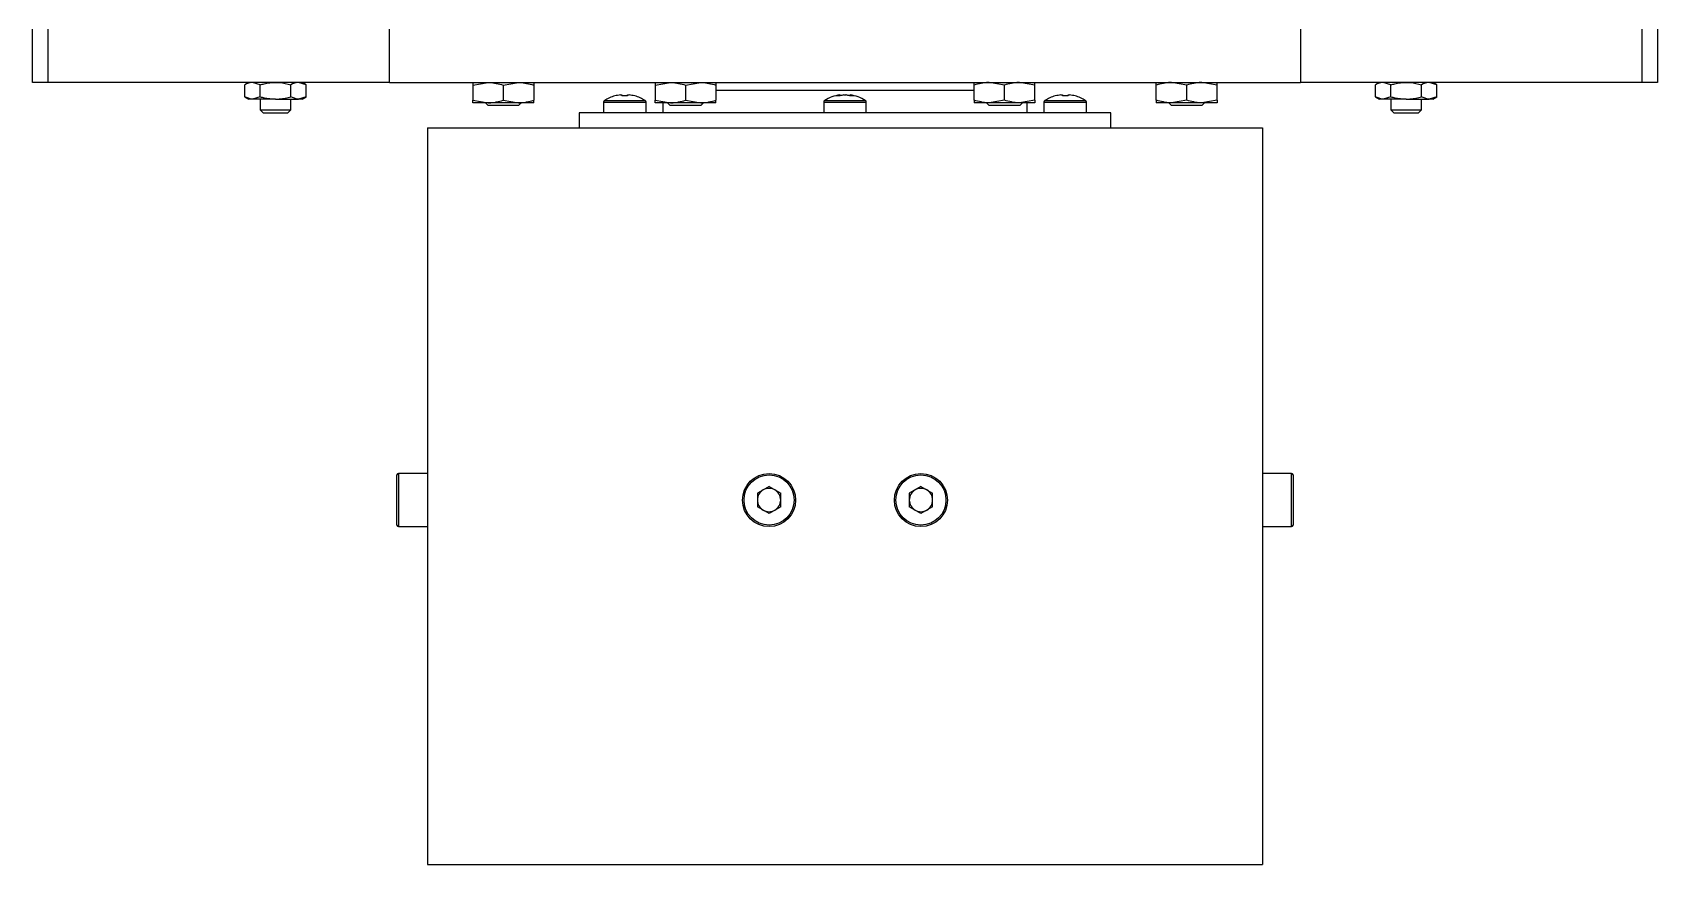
# Model space of a CAD drawing. Header units: millimetres. Extents: x -213 to 452, y 0 to 414.
# Drawn here: x -129.2 to -57.9, y 305 to 341.5 of the extents above; entities that cross this region are included whole.
import ezdxf

# ---------------------------------------------------------------- set-up
doc = ezdxf.new("R2010")
doc.units = ezdxf.units.MM

msp = doc.modelspace()

# ---------------------------------------------------------------- linework, layer by layer
at = {"color": 7, "linetype": 'Continuous', "lineweight": 25}
for p, q in [((-129.1885, 339.3224), (-129.1885, 341.6558)), ((-128.5218, 341.6558), (-128.5218, 339.3224)), ((-113.5218, 339.3224), (-113.5218, 341.6558)), ((-73.5218, 341.6558), (-73.5218, 339.3224)), ((-58.5218, 339.3224), (-58.5218, 341.6558)), ((-57.8552, 341.6558), (-57.8552, 339.3224)), ((-128.5218, 339.3224), (-129.1885, 339.3224)), ((-113.5218, 339.3224), (-128.5218, 339.3224)), ((-119.6885, 339.3224), (-119.869, 339.2182)), ((-119.869, 338.6933), (-119.869, 339.2182)), ((-119.1954, 339.2182), (-119.5322, 339.3224)), ((-119.1954, 338.6933), (-119.1954, 339.2182)), ((-117.8483, 338.6933), (-117.8483, 339.2182)), ((-117.1747, 339.2182), (-117.5115, 339.3224)), ((-117.1747, 339.2182), (-117.3552, 339.3224)), ((-117.1747, 338.6933), (-117.1747, 339.2182)), ((-113.5218, 339.3224), (-73.5218, 339.3224)), ((-109.8552, 339.2034), (-109.1885, 339.3224)), ((-109.8552, 339.2034), (-109.8552, 338.5415)), ((-108.5218, 339.2034), (-107.8552, 339.3224)), ((-108.5218, 339.2034), (-108.5218, 338.5415)), ((-107.1885, 339.2034), (-107.1885, 338.5415)), ((-101.8552, 339.2034), (-101.1885, 339.3224)), ((-101.8552, 339.2034), (-101.8552, 338.5415)), ((-100.5218, 339.2034), (-99.8552, 339.3224)), ((-100.5218, 339.2034), (-100.5218, 338.5415)), ((-99.1885, 339.2034), (-99.1885, 338.5415)), ((-99.1885, 338.9891), (-87.8552, 338.9891)), ((-87.8552, 338.5415), (-87.8552, 339.2034)), ((-86.5218, 339.2034), (-87.1885, 339.3224)), ((-86.5218, 338.5415), (-86.5218, 339.2034)), ((-85.1885, 339.2034), (-85.8552, 339.3224)), ((-85.1885, 338.5415), (-85.1885, 339.2034)), ((-79.8552, 338.5415), (-79.8552, 339.2034)), ((-78.5218, 339.2034), (-79.1885, 339.3224)), ((-78.5218, 338.5415), (-78.5218, 339.2034)), ((-77.1885, 339.2034), (-77.8552, 339.3224)), ((-77.1885, 338.5415), (-77.1885, 339.2034)), ((-58.5218, 339.3224), (-73.5218, 339.3224)), ((-70.2357, 339.2182), (-70.2358, 339.2182)), ((-70.0552, 339.3224), (-70.2357, 339.2182)), ((-70.2357, 338.6933), (-70.2357, 339.2182)), ((-69.5621, 339.2182), (-69.8989, 339.3224)), ((-69.5621, 338.6933), (-69.5621, 339.2182)), ((-68.2149, 338.6933), (-68.2149, 339.2182)), ((-67.5414, 339.2182), (-67.8782, 339.3224)), ((-67.5414, 339.2182), (-67.7218, 339.3224)), ((-67.5413, 339.2182), (-67.5414, 339.2182)), ((-67.5414, 338.6933), (-67.5414, 339.2182)), ((-57.8552, 339.3224), (-58.5218, 339.3224)), ((-119.869, 338.6933), (-119.6885, 338.5891)), ((-119.5322, 338.5891), (-119.6885, 338.5891)), ((-119.1954, 338.6933), (-119.5322, 338.5891)), ((-118.5218, 338.5891), (-119.5322, 338.5891)), ((-119.1885, 338.5891), (-119.1885, 338.1191)), ((-118.5218, 338.5891), (-117.5115, 338.5891)), ((-117.8552, 338.1191), (-117.8552, 338.5891)), ((-117.1747, 338.6933), (-117.5115, 338.5891)), ((-117.3552, 338.5891), (-117.5115, 338.5891)), ((-117.3552, 338.5891), (-117.1747, 338.6933)), ((-109.8552, 338.5415), (-109.1885, 338.4224)), ((-109.1885, 338.4224), (-109.8552, 338.4224)), ((-109.3068, 338.4224), (-109.2068, 338.3224)), ((-109.2068, 338.3224), (-108.5218, 338.3224)), ((-107.8552, 338.4224), (-109.1885, 338.4224)), ((-108.5218, 338.5415), (-107.8552, 338.4224)), ((-108.5218, 338.3224), (-107.8368, 338.3224)), ((-107.1885, 338.4224), (-107.8552, 338.4224)), ((-107.8368, 338.3224), (-107.7368, 338.4224)), ((-104.1218, 338.4546), (-104.1218, 337.9891)), ((-103.624, 338.7265), (-103.626, 338.7307)), ((-103.3768, 338.7738), (-103.3118, 338.7738)), ((-103.3118, 338.7738), (-103.3118, 338.7265)), ((-103.0652, 338.7265), (-103.0652, 338.7738)), ((-103.0652, 338.7738), (-103.0003, 338.7738)), ((-102.751, 338.7307), (-102.7531, 338.7265)), ((-102.2552, 337.9891), (-102.2552, 338.4546)), ((-101.8552, 338.5415), (-101.1885, 338.4224)), ((-101.1885, 338.4224), (-101.8552, 338.4224)), ((-101.5218, 338.4224), (-101.5218, 337.9891)), ((-101.3068, 338.4224), (-101.2068, 338.3224)), ((-101.2068, 338.3224), (-100.5218, 338.3224)), ((-99.8552, 338.4224), (-101.1885, 338.4224)), ((-100.5218, 338.5415), (-99.8552, 338.4224)), ((-100.5218, 338.3224), (-99.8368, 338.3224)), ((-99.1885, 338.4224), (-99.8552, 338.4224)), ((-99.8368, 338.3224), (-99.7368, 338.4224)), ((-94.4552, 338.4546), (-94.4552, 337.9891)), ((-93.7469, 338.7738), (-93.7429, 338.7738)), ((-93.7414, 338.7738), (-93.7429, 338.7738)), ((-93.74, 338.7265), (-93.7429, 338.7738)), ((-93.7414, 338.7738), (-93.7392, 338.7362)), ((-93.5714, 338.7738), (-93.4796, 338.7738)), ((-93.4723, 338.7738), (-93.4796, 338.7738)), ((-93.3023, 338.7738), (-93.3051, 338.7265)), ((-93.3023, 338.7738), (-93.2968, 338.7738)), ((-92.5885, 337.9891), (-92.5885, 338.4546)), ((-87.1885, 338.4224), (-87.8552, 338.4224)), ((-87.3068, 338.4224), (-87.2068, 338.3224)), ((-87.2068, 338.3224), (-86.5218, 338.3224)), ((-86.5218, 338.5415), (-87.1885, 338.4224)), ((-85.8552, 338.4224), (-87.1885, 338.4224)), ((-86.5218, 338.3224), (-85.8368, 338.3224)), ((-85.1885, 338.5415), (-85.8552, 338.4224)), ((-85.1885, 338.4224), (-85.8552, 338.4224)), ((-85.8368, 338.3224), (-85.7368, 338.4224)), ((-85.5218, 337.9891), (-85.5218, 338.4224)), ((-84.7885, 338.4546), (-84.7885, 337.9891)), ((-84.2906, 338.7265), (-84.2927, 338.7307)), ((-84.0434, 338.7738), (-83.9785, 338.7738)), ((-83.9785, 338.7738), (-83.9785, 338.7265)), ((-83.7318, 338.7265), (-83.7318, 338.7738)), ((-83.7318, 338.7738), (-83.6669, 338.7738)), ((-83.4177, 338.7307), (-83.4197, 338.7265)), ((-82.9218, 337.9891), (-82.9218, 338.4546)), ((-79.1885, 338.4224), (-79.8552, 338.4224)), ((-79.3068, 338.4224), (-79.2068, 338.3224)), ((-79.2068, 338.3224), (-78.5218, 338.3224)), ((-78.5218, 338.5415), (-79.1885, 338.4224)), ((-77.8552, 338.4224), (-79.1885, 338.4224)), ((-78.5218, 338.3224), (-77.8368, 338.3224)), ((-77.1885, 338.5415), (-77.8552, 338.4224)), ((-77.1885, 338.4224), (-77.8552, 338.4224)), ((-77.8368, 338.3224), (-77.7368, 338.4224)), ((-70.2358, 338.6934), (-70.2357, 338.6933)), ((-70.2357, 338.6933), (-70.0552, 338.5891)), ((-69.8989, 338.5891), (-70.0552, 338.5891)), ((-69.5621, 338.6933), (-69.8989, 338.5891)), ((-68.8885, 338.5891), (-69.8989, 338.5891)), ((-69.5552, 338.5891), (-69.5552, 338.1191)), ((-68.8885, 338.5891), (-67.8782, 338.5891)), ((-68.2218, 338.1191), (-68.2218, 338.5891)), ((-67.5414, 338.6933), (-67.8782, 338.5891)), ((-67.7218, 338.5891), (-67.8782, 338.5891)), ((-67.7218, 338.5891), (-67.5414, 338.6933)), ((-67.5414, 338.6933), (-67.5413, 338.6934)), ((-119.1885, 338.1191), (-119.0585, 337.9891)), ((-119.1885, 338.1191), (-117.8552, 338.1191)), ((-119.0585, 337.9891), (-117.9852, 337.9891)), ((-117.9852, 337.9891), (-117.8552, 338.1191)), ((-105.1885, 337.9891), (-105.1885, 337.3224)), ((-81.8552, 337.9891), (-105.1885, 337.9891)), ((-81.8552, 337.3224), (-81.8552, 337.9891)), ((-69.5552, 338.1191), (-69.4252, 337.9891)), ((-69.5552, 338.1191), (-68.2218, 338.1191)), ((-69.4252, 337.9891), (-68.3518, 337.9891)), ((-68.3518, 337.9891), (-68.2218, 338.1191)), ((-111.8552, 337.3224), (-111.8552, 304.9891)), ((-111.8552, 337.3224), (-75.1885, 337.3224)), ((-75.1885, 337.3224), (-75.1885, 304.9891)), ((-113.1885, 319.8891), (-113.1885, 322.0891)), ((-111.8552, 322.1558), (-113.1218, 322.1558)), ((-73.9218, 322.1558), (-75.1885, 322.1558)), ((-73.8552, 322.0891), (-73.8552, 319.8891)), ((-96.8552, 321.5801), (-97.367, 321.2846)), ((-97.367, 321.2846), (-97.367, 320.6936)), ((-96.8552, 321.5801), (-96.3433, 321.2846)), ((-96.3433, 320.6936), (-96.3433, 321.2846)), ((-90.1885, 321.5801), (-90.7003, 321.2846)), ((-90.7003, 321.2846), (-90.7003, 320.6936)), ((-90.1885, 321.5801), (-89.6767, 321.2846)), ((-89.6767, 320.6936), (-89.6767, 321.2846)), ((-96.8552, 320.3981), (-97.367, 320.6936)), ((-96.3433, 320.6936), (-96.8552, 320.3981)), ((-90.1885, 320.3981), (-90.7003, 320.6936)), ((-89.6767, 320.6936), (-90.1885, 320.3981)), ((-113.1218, 319.8224), (-111.8552, 319.8224)), ((-75.1885, 319.8224), (-73.9218, 319.8224)), ((-111.8552, 304.9891), (-75.1885, 304.9891))]:
    msp.add_line(p, q, dxfattribs=at)
at = {"color": 8, "linetype": 'Continuous', "lineweight": 25}
for p, q in [((-104.1218, 338.4546), (-102.2552, 338.4546)), ((-104.08, 338.5307), (-102.297, 338.5307)), ((-94.4552, 338.4546), (-92.5885, 338.4546)), ((-94.4133, 338.5307), (-92.6304, 338.5307)), ((-84.7885, 338.4546), (-82.9218, 338.4546)), ((-84.7467, 338.5307), (-82.9637, 338.5307)), ((-113.1218, 322.1558), (-113.1218, 319.8224)), ((-73.9218, 319.8224), (-73.9218, 322.1558))]:
    msp.add_line(p, q, dxfattribs=at)
at = {"color": 7, "linetype": 'Continuous', "lineweight": 25}
for centre, radius in [((-96.8552, 320.9891), 1.1667), ((-96.8552, 320.9891), 1.1), ((-90.1885, 320.9891), 1.1667), ((-90.1885, 320.9891), 1.1)]:
    msp.add_circle(centre, radius, dxfattribs=at)
for centre, radius, start, end in [((-104.0318, 338.4546), 0.09, 122.336026, 180), ((-103.1885, 337.1224), 1.6667, 105.219278, 122.336026), ((-103.1885, 337.1224), 1.6621, 96.503423, 105.187855), ((-103.1885, 336.9049), 1.8258, 86.126597, 93.873403), ((-103.1885, 337.1224), 1.6621, 74.812145, 83.496577), ((-103.1885, 337.1224), 1.6667, 57.663974, 74.780722), ((-102.3452, 338.4546), 0.09, 0, 57.663974), ((-94.3652, 338.4546), 0.09, 122.336026, 180), ((-93.5218, 337.1224), 1.6667, 97.760581, 122.336026), ((-93.6004, 337.8826), 0.9026, 99.082624, 110.773203), ((-93.8348, 337.8467), 0.8839, 84.431949, 95.568051), ((-93.4289, 337.8826), 0.9026, 99.082624, 110.773203), ((-93.6184, 337.9342), 0.851, 68.583855, 80.60987), ((-93.6148, 337.8826), 0.9026, 69.226797, 80.917376), ((-93.219, 337.7868), 0.9438, 84.611658, 95.388342), ((-93.4412, 337.9342), 0.851, 68.583855, 80.60987), ((-93.5218, 337.1224), 1.6667, 57.663974, 82.239419), ((-92.6785, 338.4546), 0.09, 0, 57.663974), ((-84.6985, 338.4546), 0.09, 122.336026, 180), ((-83.8552, 337.1224), 1.6667, 105.219278, 122.336026), ((-83.8552, 337.1224), 1.6621, 96.503423, 105.187855), ((-83.8552, 336.9049), 1.8258, 86.126597, 93.873403), ((-83.8552, 337.1224), 1.6621, 74.812145, 83.496577), ((-83.8552, 337.1224), 1.6667, 57.663974, 74.780722), ((-83.0118, 338.4546), 0.09, 0, 57.663974), ((-113.1218, 322.0891), 0.0667, 90, 180), ((-73.9218, 322.0891), 0.0667, 0, 90), ((-96.8552, 320.9891), 0.5118, 120, 180), ((-96.8552, 320.9891), 0.5118, 60, 120), ((-96.8552, 320.9891), 0.5118, 0, 60), ((-90.1885, 320.9891), 0.5118, 120, 180), ((-90.1885, 320.9891), 0.5118, 60, 120), ((-90.1885, 320.9891), 0.5118, 0, 60), ((-96.8552, 320.9891), 0.5118, 180, 240), ((-96.8552, 320.9891), 0.5118, 240, 300), ((-96.8552, 320.9891), 0.5118, 300, 0), ((-90.1885, 320.9891), 0.5118, 180, 240), ((-90.1885, 320.9891), 0.5118, 240, 300), ((-90.1885, 320.9891), 0.5118, 300, 0), ((-113.1218, 319.8891), 0.0667, 180, 270), ((-73.9218, 319.8891), 0.0667, 270, 360)]:
    msp.add_arc(centre, radius, start, end, dxfattribs=at)
for points, knots in [([(-119.5322, 339.3224), (-119.5402, 339.3223), (-119.6539, 339.3209), (-119.7654, 339.2677), (-119.869, 339.2182)], [0, 0, 0, 0, 0.0701742, 1, 1, 1, 1]), ([(-119.1954, 339.2182), (-119.1389, 339.234), (-118.9193, 339.2951), (-118.6912, 339.3108), (-118.5218, 339.3224)], [0, 0, 0, 0, 0.2575513, 1, 1, 1, 1]), ([(-118.5218, 339.3224), (-118.4606, 339.3209), (-118.2326, 339.3151), (-118.0106, 339.2592), (-117.8483, 339.2182)], [0, 0, 0, 0, 0.2686336, 1, 1, 1, 1]), ([(-117.5115, 339.3224), (-117.5195, 339.3223), (-117.6332, 339.3209), (-117.7446, 339.2677), (-117.8483, 339.2182)], [0, 0, 0, 0, 0.0701742, 1, 1, 1, 1]), ([(-109.8552, 339.3224), (-109.8552, 339.3207), (-109.8552, 339.3141), (-109.8552, 339.2501), (-109.8552, 339.2034)], [0, 0, 0, 0, 0.2686336, 1, 1, 1, 1]), ([(-109.1885, 339.3224), (-109.1727, 339.3223), (-108.9476, 339.3206), (-108.727, 339.2599), (-108.5218, 339.2034)], [0, 0, 0, 0, 0.0701852, 1, 1, 1, 1]), ([(-107.8552, 339.3224), (-107.8394, 339.3223), (-107.6143, 339.3206), (-107.3936, 339.2599), (-107.1885, 339.2034)], [0, 0, 0, 0, 0.0701852, 1, 1, 1, 1]), ([(-107.1885, 339.3224), (-107.1885, 339.3207), (-107.1885, 339.3141), (-107.1885, 339.2501), (-107.1885, 339.2034)], [0, 0, 0, 0, 0.2686336, 1, 1, 1, 1]), ([(-101.8552, 339.3224), (-101.8552, 339.3207), (-101.8552, 339.3141), (-101.8552, 339.2501), (-101.8552, 339.2034)], [0, 0, 0, 0, 0.2686336, 1, 1, 1, 1]), ([(-101.1885, 339.3224), (-101.1727, 339.3223), (-100.9476, 339.3206), (-100.727, 339.2599), (-100.5218, 339.2034)], [0, 0, 0, 0, 0.0701852, 1, 1, 1, 1]), ([(-99.8552, 339.3224), (-99.8394, 339.3223), (-99.6143, 339.3206), (-99.3936, 339.2599), (-99.1885, 339.2034)], [0, 0, 0, 0, 0.0701852, 1, 1, 1, 1]), ([(-99.1885, 339.3224), (-99.1885, 339.3207), (-99.1885, 339.3141), (-99.1885, 339.2501), (-99.1885, 339.2034)], [0, 0, 0, 0, 0.2686336, 1, 1, 1, 1]), ([(-87.1885, 339.3224), (-87.2043, 339.3223), (-87.4294, 339.3206), (-87.6501, 339.2599), (-87.8552, 339.2034)], [0, 0, 0, 0, 0.0701852, 1, 1, 1, 1]), ([(-87.8552, 339.2034), (-87.8552, 339.2213), (-87.8552, 339.2911), (-87.8552, 339.3091), (-87.8552, 339.3224)], [0, 0, 0, 0, 0.2575513, 1, 1, 1, 1]), ([(-85.8552, 339.3224), (-85.871, 339.3223), (-86.0961, 339.3206), (-86.3167, 339.2599), (-86.5218, 339.2034)], [0, 0, 0, 0, 0.0701852, 1, 1, 1, 1]), ([(-85.1885, 339.2034), (-85.1885, 339.2213), (-85.1885, 339.2911), (-85.1885, 339.3091), (-85.1885, 339.3224)], [0, 0, 0, 0, 0.2575513, 1, 1, 1, 1]), ([(-79.1885, 339.3224), (-79.2043, 339.3223), (-79.4294, 339.3206), (-79.6501, 339.2599), (-79.8552, 339.2034)], [0, 0, 0, 0, 0.0701852, 1, 1, 1, 1]), ([(-79.8552, 339.2034), (-79.8552, 339.2213), (-79.8552, 339.2911), (-79.8552, 339.3091), (-79.8552, 339.3224)], [0, 0, 0, 0, 0.2575513, 1, 1, 1, 1]), ([(-77.8552, 339.3224), (-77.871, 339.3223), (-78.0961, 339.3206), (-78.3167, 339.2599), (-78.5218, 339.2034)], [0, 0, 0, 0, 0.0701852, 1, 1, 1, 1]), ([(-77.1885, 339.2034), (-77.1885, 339.2213), (-77.1885, 339.2911), (-77.1885, 339.3091), (-77.1885, 339.3224)], [0, 0, 0, 0, 0.2575513, 1, 1, 1, 1]), ([(-69.8989, 339.3224), (-69.9069, 339.3223), (-70.0206, 339.3209), (-70.132, 339.2677), (-70.2357, 339.2182)], [0, 0, 0, 0, 0.0701742, 1, 1, 1, 1]), ([(-69.5621, 339.2182), (-69.5055, 339.234), (-69.286, 339.2951), (-69.0579, 339.3108), (-68.8885, 339.3224)], [0, 0, 0, 0, 0.2575513, 1, 1, 1, 1]), ([(-68.8885, 339.3224), (-68.8273, 339.3209), (-68.5993, 339.3151), (-68.3773, 339.2592), (-68.2149, 339.2182)], [0, 0, 0, 0, 0.2686336, 1, 1, 1, 1]), ([(-67.8782, 339.3224), (-67.8861, 339.3223), (-67.9999, 339.3209), (-68.1113, 339.2677), (-68.2149, 339.2182)], [0, 0, 0, 0, 0.0701742, 1, 1, 1, 1]), ([(-119.5322, 338.5891), (-119.5402, 338.5892), (-119.6539, 338.5907), (-119.7654, 338.6439), (-119.869, 338.6933)], [0, 0, 0, 0, 0.0701742, 1, 1, 1, 1]), ([(-119.1954, 338.6933), (-119.1389, 338.6776), (-118.9193, 338.6165), (-118.6912, 338.6008), (-118.5218, 338.5891)], [0, 0, 0, 0, 0.2575513, 1, 1, 1, 1]), ([(-118.5218, 338.5891), (-118.4606, 338.5907), (-118.2326, 338.5964), (-118.0106, 338.6524), (-117.8483, 338.6933)], [0, 0, 0, 0, 0.2686336, 1, 1, 1, 1]), ([(-117.5115, 338.5891), (-117.5195, 338.5892), (-117.6332, 338.5907), (-117.7446, 338.6439), (-117.8483, 338.6933)], [0, 0, 0, 0, 0.0701742, 1, 1, 1, 1]), ([(-109.8552, 338.4224), (-109.8552, 338.4242), (-109.8552, 338.4308), (-109.8552, 338.4948), (-109.8552, 338.5415)], [0, 0, 0, 0, 0.2686336, 1, 1, 1, 1]), ([(-109.1885, 338.4224), (-109.1727, 338.4226), (-108.9476, 338.4243), (-108.727, 338.485), (-108.5218, 338.5415)], [0, 0, 0, 0, 0.0701852, 1, 1, 1, 1]), ([(-107.8552, 338.4224), (-107.8394, 338.4226), (-107.6143, 338.4243), (-107.3936, 338.485), (-107.1885, 338.5415)], [0, 0, 0, 0, 0.0701852, 1, 1, 1, 1]), ([(-107.1885, 338.4224), (-107.1885, 338.4242), (-107.1885, 338.4308), (-107.1885, 338.4948), (-107.1885, 338.5415)], [0, 0, 0, 0, 0.2686336, 1, 1, 1, 1]), ([(-101.8552, 338.4224), (-101.8552, 338.4242), (-101.8552, 338.4308), (-101.8552, 338.4948), (-101.8552, 338.5415)], [0, 0, 0, 0, 0.2686336, 1, 1, 1, 1]), ([(-101.1885, 338.4224), (-101.1727, 338.4226), (-100.9476, 338.4243), (-100.727, 338.485), (-100.5218, 338.5415)], [0, 0, 0, 0, 0.0701852, 1, 1, 1, 1]), ([(-99.8552, 338.4224), (-99.8394, 338.4226), (-99.6143, 338.4243), (-99.3936, 338.485), (-99.1885, 338.5415)], [0, 0, 0, 0, 0.0701852, 1, 1, 1, 1]), ([(-99.1885, 338.4224), (-99.1885, 338.4242), (-99.1885, 338.4308), (-99.1885, 338.4948), (-99.1885, 338.5415)], [0, 0, 0, 0, 0.2686336, 1, 1, 1, 1]), ([(-87.1885, 338.4224), (-87.2043, 338.4226), (-87.4294, 338.4243), (-87.6501, 338.485), (-87.8552, 338.5415)], [0, 0, 0, 0, 0.0701852, 1, 1, 1, 1]), ([(-87.8552, 338.5415), (-87.8552, 338.5236), (-87.8552, 338.4538), (-87.8552, 338.4358), (-87.8552, 338.4224)], [0, 0, 0, 0, 0.2575513, 1, 1, 1, 1]), ([(-85.8552, 338.4224), (-85.871, 338.4226), (-86.0961, 338.4243), (-86.3167, 338.485), (-86.5218, 338.5415)], [0, 0, 0, 0, 0.0701852, 1, 1, 1, 1]), ([(-85.1885, 338.5415), (-85.1885, 338.5236), (-85.1885, 338.4538), (-85.1885, 338.4358), (-85.1885, 338.4224)], [0, 0, 0, 0, 0.2575513, 1, 1, 1, 1]), ([(-79.1885, 338.4224), (-79.2043, 338.4226), (-79.4294, 338.4243), (-79.6501, 338.485), (-79.8552, 338.5415)], [0, 0, 0, 0, 0.0701852, 1, 1, 1, 1]), ([(-79.8552, 338.5415), (-79.8552, 338.5236), (-79.8552, 338.4538), (-79.8552, 338.4358), (-79.8552, 338.4224)], [0, 0, 0, 0, 0.2575513, 1, 1, 1, 1]), ([(-77.8552, 338.4224), (-77.871, 338.4226), (-78.0961, 338.4243), (-78.3167, 338.485), (-78.5218, 338.5415)], [0, 0, 0, 0, 0.0701852, 1, 1, 1, 1]), ([(-77.1885, 338.5415), (-77.1885, 338.5236), (-77.1885, 338.4538), (-77.1885, 338.4358), (-77.1885, 338.4224)], [0, 0, 0, 0, 0.2575513, 1, 1, 1, 1]), ([(-69.8989, 338.5891), (-69.9069, 338.5892), (-70.0206, 338.5907), (-70.132, 338.6439), (-70.2357, 338.6933)], [0, 0, 0, 0, 0.0701742, 1, 1, 1, 1]), ([(-69.5621, 338.6933), (-69.5055, 338.6776), (-69.286, 338.6165), (-69.0579, 338.6008), (-68.8885, 338.5891)], [0, 0, 0, 0, 0.2575513, 1, 1, 1, 1]), ([(-68.8885, 338.5891), (-68.8273, 338.5907), (-68.5993, 338.5964), (-68.3773, 338.6524), (-68.2149, 338.6933)], [0, 0, 0, 0, 0.2686336, 1, 1, 1, 1]), ([(-67.8782, 338.5891), (-67.8861, 338.5892), (-67.9999, 338.5907), (-68.1113, 338.6439), (-68.2149, 338.6933)], [0, 0, 0, 0, 0.0701742, 1, 1, 1, 1])]:
    msp.add_open_spline(points, degree=3, knots=knots, dxfattribs=at)

doc.saveas('drawing.dxf')
